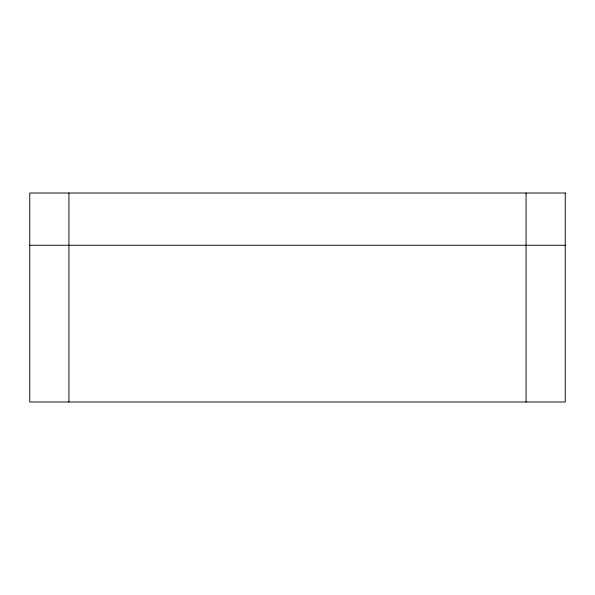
<?xml version="1.0" encoding="UTF-8"?>
<svg xmlns="http://www.w3.org/2000/svg" width="595" height="595" viewBox="0 0 595 595"><rect width="100%" height="100%" fill="white"/><g stroke="black" fill="none" stroke-linecap="round" stroke-linejoin="round"><path stroke-width="0.89" d="M29.75 245.259L565.25 245.259M526.069 193.011L526.069 401.989M68.931 193.011L68.931 401.989M565.25 193.011L29.75 193.011L29.75 401.989L565.25 401.989L565.25 193.011"/></g></svg>
